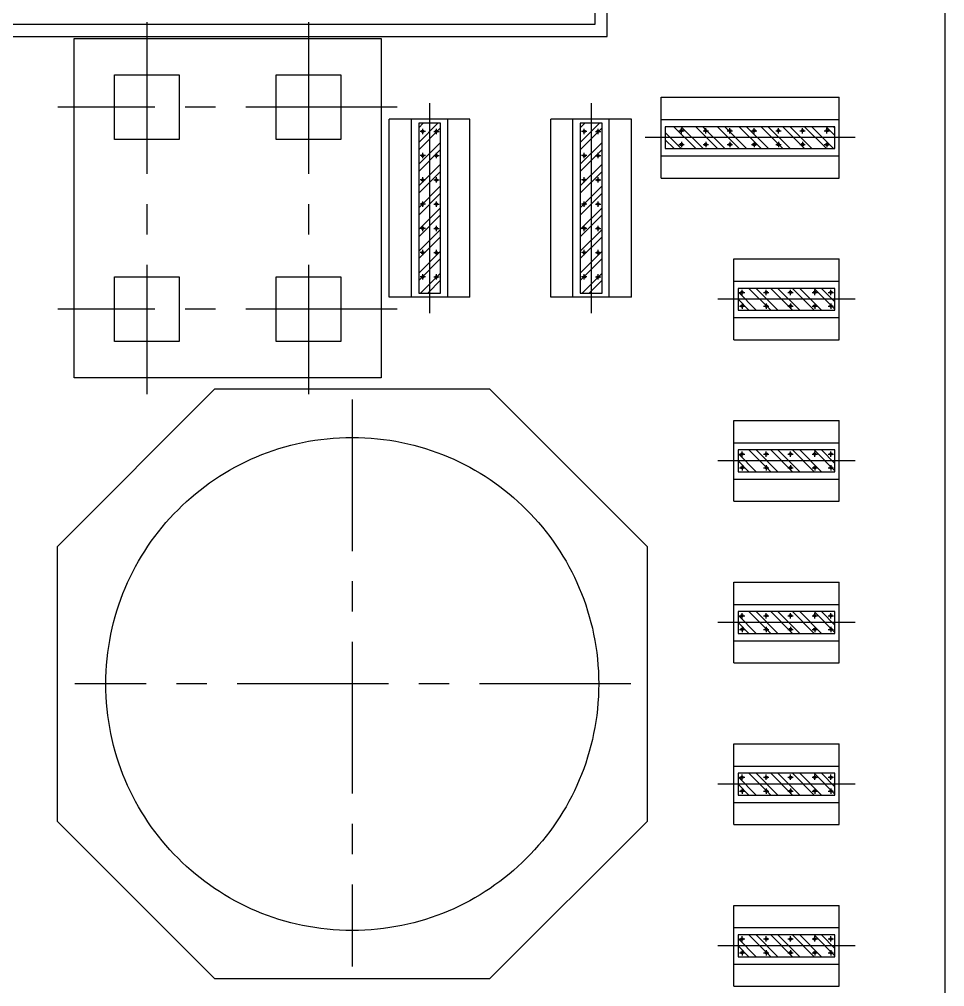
# Model space of a CAD drawing. Header units: millimetres. Extents: x 2448621 to 2484291, y -423869 to -398639.
# Drawn here: x 2480735.5 to 2481079.1, y -400999.8 to -400640.8 of the extents above; entities that cross this region are included whole.
import ezdxf

# ---------------------------------------------------------------- set-up
doc = ezdxf.new("R2010")
doc.units = ezdxf.units.MM
doc.header["$LTSCALE"] = 30
doc.linetypes.add('CENTER', pattern=[2, 1.25, -0.25, 0.25, -0.25])
doc.linetypes.add('HID', pattern=[3, 2, -1])
for name, color, linetype in [('C_CEN', 1, 'CENTER'), ('C_CONC', 3, 'Continuous'), ('SITE BOUNDARY-AP', 4, 'xxx')]:
    doc.layers.add(name, color=color, linetype=linetype)
doc.layers.add('DITCH', color=7, linetype='Continuous', lineweight=0)
doc.styles.get("Standard").update_dxf_attribs({"font": 'romans.shx', "width": 0.75, "bigfont": 'whgtxt.shx'})
doc.linetypes.add('xxx', pattern='A,0.25,-0.022286,["xxx",Standard,S=0.1,R=0,X=0,Y=-0.035957],-0.221744', length=0.49403)
pattern_1 = [(135, (897.6034, -5584.427), (-2.6940768, -2.6940768), []), (135, (897.6034, -5582.631), (-2.6940768, -2.6940768), [])]
pattern_2 = [(225, (2761.564, 1563.6816), (2.6940768, -2.6940768), []), (225, (2759.768, 1563.6816), (2.6940768, -2.6940768), [])]
pattern_3 = [(225, (2721.564, 1563.6816), (2.6940768, -2.6940768), []), (225, (2719.768, 1563.6816), (2.6940768, -2.6940768), [])]

# ---------------------------------------------------------------- blocks, each defined once
blk = doc.blocks.new('KEY PLAN_NEW')
h = blk.add_hatch()
h.set_pattern_fill('ANSI32', color=253, scale=0.4, angle=180, style=0)
h.set_pattern_definition(pattern_3)
h.paths.add_polyline_path([(-1768.68, -1049.94), (-1768.68, -1007.94), (-1774.08, -1007.94), (-1774.08, -1049.94)])
h = blk.add_hatch()
h.set_pattern_fill('ANSI32', color=253, scale=0.4, angle=180, style=0)
h.set_pattern_definition(pattern_3)
h.paths.add_polyline_path([(-1768.68, -1049.94), (-1768.68, -1007.94), (-1774.08, -1007.94), (-1774.08, -1049.94)])
h = blk.add_hatch()
h.set_pattern_fill('ANSI32', color=253, scale=0.4, angle=180, style=0)
h.set_pattern_definition(pattern_2)
h.paths.add_polyline_path([(-1728.68, -1049.94), (-1728.68, -1007.94), (-1734.08, -1007.94), (-1734.08, -1049.94)])
h = blk.add_hatch()
h.set_pattern_fill('ANSI32', color=253, scale=0.4, angle=180, style=0)
h.set_pattern_definition(pattern_2)
h.paths.add_polyline_path([(-1728.68, -1049.94), (-1728.68, -1007.94), (-1734.08, -1007.94), (-1734.08, -1049.94)])
h = blk.add_hatch()
h.set_pattern_fill('ANSI32', color=253, scale=0.4, angle=90, style=0)
h.set_pattern_definition([(135, (900.6034, -5504.427), (-2.6940768, -2.6940768), []), (135, (900.6034, -5502.631), (-2.6940768, -2.6940768), [])])
h.paths.add_polyline_path([(-1713.02, -1014.18), (-1671.02, -1014.18), (-1671.02, -1008.78), (-1713.02, -1008.78)])
h = blk.add_hatch()
h.set_pattern_fill('ANSI32', color=253, scale=0.4, angle=90, style=0)
h.set_pattern_definition([(135, (897.6034, -5544.427), (-2.6940768, -2.6940768), []), (135, (897.6034, -5542.631), (-2.6940768, -2.6940768), [])])
h.paths.add_polyline_path([(-1695.02, -1054.18), (-1671.02, -1054.18), (-1671.02, -1048.78), (-1695.02, -1048.78)])
h = blk.add_hatch()
h.set_pattern_fill('ANSI32', color=253, scale=0.4, angle=90, style=0)
h.set_pattern_definition(pattern_1)
h.paths.add_polyline_path([(-1695.02, -1094.18), (-1671.02, -1094.18), (-1671.02, -1088.78), (-1695.02, -1088.78)])
h = blk.add_hatch()
h.set_pattern_fill('ANSI32', color=253, scale=0.4, angle=90, style=0)
h.set_pattern_definition(pattern_1)
h.paths.add_polyline_path([(-1695.02, -1094.18), (-1671.02, -1094.18), (-1671.02, -1088.78), (-1695.02, -1088.78)])
h = blk.add_hatch()
h.set_pattern_fill('ANSI32', color=253, scale=0.4, angle=90, style=0)
h.set_pattern_definition([(135, (897.6034, -5624.427), (-2.6940768, -2.6940768), []), (135, (897.6034, -5622.631), (-2.6940768, -2.6940768), [])])
h.paths.add_polyline_path([(-1695.02, -1134.18), (-1671.02, -1134.18), (-1671.02, -1128.78), (-1695.02, -1128.78)])
h = blk.add_hatch()
h.set_pattern_fill('ANSI32', color=253, scale=0.4, angle=90, style=0)
h.set_pattern_definition([(135, (897.6034, -5664.427), (-2.6940768, -2.6940768), []), (135, (897.6034, -5662.631), (-2.6940768, -2.6940768), [])])
h.paths.add_polyline_path([(-1695.02, -1174.18), (-1671.02, -1174.18), (-1671.02, -1168.78), (-1695.02, -1168.78)])
h = blk.add_hatch()
h.set_pattern_fill('ANSI32', color=253, scale=0.4, angle=90, style=0)
h.set_pattern_definition([(135, (897.6034, -5704.427), (-2.6940768, -2.6940768), []), (135, (897.6034, -5702.631), (-2.6940768, -2.6940768), [])])
h.paths.add_polyline_path([(-1695.02, -1214.18), (-1671.02, -1214.18), (-1671.02, -1208.78), (-1695.02, -1208.78)])
at = {"color": 253}
for p, q in [((-1771.38, -1002.94), (-1771.38, -1054.94)), ((-1771.38, -1002.94), (-1771.38, -1054.94)), ((-1731.38, -1002.94), (-1731.38, -1054.94)), ((-1731.38, -1002.94), (-1731.38, -1054.94)), ((-1714.02, -1021.48), (-1714.02, -1001.48)), ((-1714.02, -1001.48), (-1670.02, -1001.48)), ((-1670.02, -1021.48), (-1670.02, -1001.48)), ((-1781.38, -1050.94), (-1781.38, -1006.94)), ((-1761.38, -1006.94), (-1781.38, -1006.94)), ((-1781.38, -1050.94), (-1781.38, -1006.94)), ((-1761.38, -1006.94), (-1781.38, -1006.94)), ((-1775.88, -1050.94), (-1775.88, -1006.94)), ((-1775.88, -1050.94), (-1775.88, -1006.94)), ((-1766.88, -1050.94), (-1766.88, -1006.94)), ((-1766.88, -1050.94), (-1766.88, -1006.94)), ((-1761.38, -1050.94), (-1761.38, -1006.94)), ((-1761.38, -1050.94), (-1761.38, -1006.94)), ((-1741.38, -1050.94), (-1741.38, -1006.94)), ((-1721.38, -1006.94), (-1741.38, -1006.94)), ((-1741.38, -1050.94), (-1741.38, -1006.94)), ((-1721.38, -1006.94), (-1741.38, -1006.94)), ((-1735.88, -1050.94), (-1735.88, -1006.94)), ((-1735.88, -1050.94), (-1735.88, -1006.94)), ((-1726.88, -1050.94), (-1726.88, -1006.94)), ((-1726.88, -1050.94), (-1726.88, -1006.94)), ((-1721.38, -1050.94), (-1721.38, -1006.94)), ((-1721.38, -1050.94), (-1721.38, -1006.94)), ((-1714.02, -1006.98), (-1670.02, -1006.98)), ((-1772.42, -1009.94), (-1773.74, -1009.94)), ((-1772.42, -1009.94), (-1773.74, -1009.94)), ((-1773.08, -1010.6), (-1773.08, -1009.28)), ((-1773.08, -1010.6), (-1773.08, -1009.28)), ((-1770.34, -1009.94), (-1769.02, -1009.94)), ((-1770.34, -1009.94), (-1769.02, -1009.94)), ((-1769.68, -1010.6), (-1769.68, -1009.28)), ((-1769.68, -1010.6), (-1769.68, -1009.28)), ((-1732.42, -1009.94), (-1733.74, -1009.94)), ((-1732.42, -1009.94), (-1733.74, -1009.94)), ((-1733.08, -1010.6), (-1733.08, -1009.28)), ((-1733.08, -1010.6), (-1733.08, -1009.28)), ((-1730.34, -1009.94), (-1729.02, -1009.94)), ((-1730.34, -1009.94), (-1729.02, -1009.94)), ((-1729.68, -1010.6), (-1729.68, -1009.28)), ((-1729.68, -1010.6), (-1729.68, -1009.28)), ((-1709.68, -1009.78), (-1708.36, -1009.78)), ((-1709.02, -1010.44), (-1709.02, -1009.12)), ((-1703.68, -1009.78), (-1702.36, -1009.78)), ((-1703.02, -1010.44), (-1703.02, -1009.12)), ((-1697.68, -1009.78), (-1696.36, -1009.78)), ((-1697.02, -1010.44), (-1697.02, -1009.12)), ((-1691.68, -1009.78), (-1690.36, -1009.78)), ((-1691.02, -1010.44), (-1691.02, -1009.12)), ((-1685.68, -1009.78), (-1684.36, -1009.78)), ((-1685.02, -1010.44), (-1685.02, -1009.12)), ((-1679.68, -1009.78), (-1678.36, -1009.78)), ((-1679.02, -1010.44), (-1679.02, -1009.12)), ((-1673.68, -1009.78), (-1672.36, -1009.78)), ((-1673.02, -1010.44), (-1673.02, -1009.12)), ((-1666.02, -1011.48), (-1718.02, -1011.48)), ((-1709.02, -1012.52), (-1709.02, -1013.84)), ((-1703.02, -1012.52), (-1703.02, -1013.84)), ((-1697.02, -1012.52), (-1697.02, -1013.84)), ((-1691.02, -1012.52), (-1691.02, -1013.84)), ((-1685.02, -1012.52), (-1685.02, -1013.84)), ((-1679.02, -1012.52), (-1679.02, -1013.84)), ((-1673.02, -1012.52), (-1673.02, -1013.84)), ((-1709.68, -1013.18), (-1708.36, -1013.18)), ((-1703.68, -1013.18), (-1702.36, -1013.18)), ((-1697.68, -1013.18), (-1696.36, -1013.18)), ((-1691.68, -1013.18), (-1690.36, -1013.18)), ((-1685.68, -1013.18), (-1684.36, -1013.18)), ((-1679.68, -1013.18), (-1678.36, -1013.18)), ((-1673.68, -1013.18), (-1672.36, -1013.18)), ((-1772.42, -1015.94), (-1773.74, -1015.94)), ((-1772.42, -1015.94), (-1773.74, -1015.94)), ((-1773.08, -1016.6), (-1773.08, -1015.28)), ((-1773.08, -1016.6), (-1773.08, -1015.28)), ((-1770.34, -1015.94), (-1769.02, -1015.94)), ((-1770.34, -1015.94), (-1769.02, -1015.94)), ((-1769.68, -1016.6), (-1769.68, -1015.28)), ((-1769.68, -1016.6), (-1769.68, -1015.28)), ((-1732.42, -1015.94), (-1733.74, -1015.94)), ((-1732.42, -1015.94), (-1733.74, -1015.94)), ((-1733.08, -1016.6), (-1733.08, -1015.28)), ((-1733.08, -1016.6), (-1733.08, -1015.28)), ((-1730.34, -1015.94), (-1729.02, -1015.94)), ((-1730.34, -1015.94), (-1729.02, -1015.94)), ((-1729.68, -1016.6), (-1729.68, -1015.28)), ((-1729.68, -1016.6), (-1729.68, -1015.28)), ((-1714.02, -1015.98), (-1670.02, -1015.98)), ((-1772.42, -1021.94), (-1773.74, -1021.94)), ((-1772.42, -1021.94), (-1773.74, -1021.94)), ((-1773.08, -1022.6), (-1773.08, -1021.28)), ((-1773.08, -1022.6), (-1773.08, -1021.28)), ((-1770.34, -1021.94), (-1769.02, -1021.94)), ((-1770.34, -1021.94), (-1769.02, -1021.94)), ((-1769.68, -1022.6), (-1769.68, -1021.28)), ((-1769.68, -1022.6), (-1769.68, -1021.28)), ((-1732.42, -1021.94), (-1733.74, -1021.94)), ((-1732.42, -1021.94), (-1733.74, -1021.94)), ((-1733.08, -1022.6), (-1733.08, -1021.28)), ((-1733.08, -1022.6), (-1733.08, -1021.28)), ((-1730.34, -1021.94), (-1729.02, -1021.94)), ((-1730.34, -1021.94), (-1729.02, -1021.94)), ((-1729.68, -1022.6), (-1729.68, -1021.28)), ((-1729.68, -1022.6), (-1729.68, -1021.28)), ((-1714.02, -1021.48), (-1670.02, -1021.48)), ((-1772.42, -1027.94), (-1773.74, -1027.94)), ((-1772.42, -1027.94), (-1773.74, -1027.94)), ((-1773.08, -1028.6), (-1773.08, -1027.28)), ((-1773.08, -1028.6), (-1773.08, -1027.28)), ((-1770.34, -1027.94), (-1769.02, -1027.94)), ((-1770.34, -1027.94), (-1769.02, -1027.94)), ((-1769.68, -1028.6), (-1769.68, -1027.28)), ((-1769.68, -1028.6), (-1769.68, -1027.28)), ((-1732.42, -1027.94), (-1733.74, -1027.94)), ((-1732.42, -1027.94), (-1733.74, -1027.94)), ((-1733.08, -1028.6), (-1733.08, -1027.28)), ((-1733.08, -1028.6), (-1733.08, -1027.28)), ((-1730.34, -1027.94), (-1729.02, -1027.94)), ((-1730.34, -1027.94), (-1729.02, -1027.94)), ((-1729.68, -1028.6), (-1729.68, -1027.28)), ((-1729.68, -1028.6), (-1729.68, -1027.28)), ((-1772.42, -1033.94), (-1773.74, -1033.94)), ((-1772.42, -1033.94), (-1773.74, -1033.94)), ((-1773.08, -1034.6), (-1773.08, -1033.28)), ((-1773.08, -1034.6), (-1773.08, -1033.28)), ((-1770.34, -1033.94), (-1769.02, -1033.94)), ((-1770.34, -1033.94), (-1769.02, -1033.94)), ((-1769.68, -1034.6), (-1769.68, -1033.28)), ((-1769.68, -1034.6), (-1769.68, -1033.28)), ((-1732.42, -1033.94), (-1733.74, -1033.94)), ((-1732.42, -1033.94), (-1733.74, -1033.94)), ((-1733.08, -1034.6), (-1733.08, -1033.28)), ((-1733.08, -1034.6), (-1733.08, -1033.28)), ((-1730.34, -1033.94), (-1729.02, -1033.94)), ((-1730.34, -1033.94), (-1729.02, -1033.94)), ((-1729.68, -1034.6), (-1729.68, -1033.28)), ((-1729.68, -1034.6), (-1729.68, -1033.28)), ((-1772.42, -1039.94), (-1773.74, -1039.94)), ((-1772.42, -1039.94), (-1773.74, -1039.94)), ((-1773.08, -1040.6), (-1773.08, -1039.28)), ((-1773.08, -1040.6), (-1773.08, -1039.28)), ((-1770.34, -1039.94), (-1769.02, -1039.94)), ((-1770.34, -1039.94), (-1769.02, -1039.94)), ((-1769.68, -1040.6), (-1769.68, -1039.28)), ((-1769.68, -1040.6), (-1769.68, -1039.28)), ((-1732.42, -1039.94), (-1733.74, -1039.94)), ((-1732.42, -1039.94), (-1733.74, -1039.94)), ((-1733.08, -1040.6), (-1733.08, -1039.28)), ((-1733.08, -1040.6), (-1733.08, -1039.28)), ((-1730.34, -1039.94), (-1729.02, -1039.94)), ((-1730.34, -1039.94), (-1729.02, -1039.94)), ((-1729.68, -1040.6), (-1729.68, -1039.28)), ((-1729.68, -1040.6), (-1729.68, -1039.28)), ((-1696.02, -1061.48), (-1696.02, -1041.48)), ((-1696.02, -1041.48), (-1670.02, -1041.48)), ((-1670.02, -1061.48), (-1670.02, -1041.48)), ((-1772.42, -1045.94), (-1773.74, -1045.94)), ((-1772.42, -1045.94), (-1773.74, -1045.94)), ((-1773.08, -1046.6), (-1773.08, -1045.28)), ((-1773.08, -1046.6), (-1773.08, -1045.28)), ((-1770.34, -1045.94), (-1769.02, -1045.94)), ((-1770.34, -1045.94), (-1769.02, -1045.94)), ((-1769.68, -1046.6), (-1769.68, -1045.28)), ((-1769.68, -1046.6), (-1769.68, -1045.28)), ((-1732.42, -1045.94), (-1733.74, -1045.94)), ((-1732.42, -1045.94), (-1733.74, -1045.94)), ((-1733.08, -1046.6), (-1733.08, -1045.28)), ((-1733.08, -1046.6), (-1733.08, -1045.28)), ((-1730.34, -1045.94), (-1729.02, -1045.94)), ((-1730.34, -1045.94), (-1729.02, -1045.94)), ((-1729.68, -1046.6), (-1729.68, -1045.28)), ((-1729.68, -1046.6), (-1729.68, -1045.28)), ((-1696.02, -1046.98), (-1670.02, -1046.98)), ((-1694.68, -1049.78), (-1693.36, -1049.78)), ((-1694.68, -1049.78), (-1693.36, -1049.78)), ((-1694.02, -1050.44), (-1694.02, -1049.12)), ((-1694.02, -1050.44), (-1694.02, -1049.12)), ((-1688.68, -1049.78), (-1687.36, -1049.78)), ((-1688.02, -1050.44), (-1688.02, -1049.12)), ((-1682.68, -1049.78), (-1681.36, -1049.78)), ((-1682.02, -1050.44), (-1682.02, -1049.12)), ((-1676.68, -1049.78), (-1675.36, -1049.78)), ((-1676.02, -1050.44), (-1676.02, -1049.12)), ((-1672.68, -1049.78), (-1671.36, -1049.78)), ((-1672.02, -1050.44), (-1672.02, -1049.12)), ((-1761.38, -1050.94), (-1781.38, -1050.94)), ((-1761.38, -1050.94), (-1781.38, -1050.94)), ((-1721.38, -1050.94), (-1741.38, -1050.94)), ((-1721.38, -1050.94), (-1741.38, -1050.94)), ((-1666.02, -1051.48), (-1700.02, -1051.48)), ((-1694.68, -1053.18), (-1693.36, -1053.18)), ((-1694.68, -1053.18), (-1693.36, -1053.18)), ((-1694.02, -1052.52), (-1694.02, -1053.84)), ((-1694.02, -1052.52), (-1694.02, -1053.84)), ((-1688.68, -1053.18), (-1687.36, -1053.18)), ((-1688.02, -1052.52), (-1688.02, -1053.84)), ((-1682.68, -1053.18), (-1681.36, -1053.18)), ((-1682.02, -1052.52), (-1682.02, -1053.84)), ((-1676.68, -1053.18), (-1675.36, -1053.18)), ((-1676.02, -1052.52), (-1676.02, -1053.84)), ((-1672.68, -1053.18), (-1671.36, -1053.18)), ((-1672.02, -1052.52), (-1672.02, -1053.84)), ((-1696.02, -1055.98), (-1670.02, -1055.98)), ((-1696.02, -1061.48), (-1670.02, -1061.48)), ((-1696.02, -1101.48), (-1696.02, -1081.48)), ((-1696.02, -1081.48), (-1670.02, -1081.48)), ((-1696.02, -1101.48), (-1696.02, -1081.48)), ((-1696.02, -1081.48), (-1670.02, -1081.48)), ((-1670.02, -1101.48), (-1670.02, -1081.48)), ((-1670.02, -1101.48), (-1670.02, -1081.48)), ((-1696.02, -1086.98), (-1670.02, -1086.98)), ((-1696.02, -1086.98), (-1670.02, -1086.98)), ((-1694.02, -1090.44), (-1694.02, -1089.12)), ((-1694.02, -1090.44), (-1694.02, -1089.12)), ((-1694.02, -1090.44), (-1694.02, -1089.12)), ((-1694.02, -1090.44), (-1694.02, -1089.12)), ((-1688.02, -1090.44), (-1688.02, -1089.12)), ((-1688.02, -1090.44), (-1688.02, -1089.12)), ((-1682.02, -1090.44), (-1682.02, -1089.12)), ((-1682.02, -1090.44), (-1682.02, -1089.12)), ((-1676.02, -1090.44), (-1676.02, -1089.12)), ((-1676.02, -1090.44), (-1676.02, -1089.12)), ((-1672.02, -1090.44), (-1672.02, -1089.12)), ((-1672.02, -1090.44), (-1672.02, -1089.12)), ((-1666.02, -1091.48), (-1700.02, -1091.48)), ((-1666.02, -1091.48), (-1700.02, -1091.48)), ((-1694.68, -1089.78), (-1693.36, -1089.78)), ((-1694.68, -1089.78), (-1693.36, -1089.78)), ((-1694.68, -1089.78), (-1693.36, -1089.78)), ((-1694.68, -1089.78), (-1693.36, -1089.78)), ((-1688.68, -1089.78), (-1687.36, -1089.78)), ((-1688.68, -1089.78), (-1687.36, -1089.78)), ((-1682.68, -1089.78), (-1681.36, -1089.78)), ((-1682.68, -1089.78), (-1681.36, -1089.78)), ((-1676.68, -1089.78), (-1675.36, -1089.78)), ((-1676.68, -1089.78), (-1675.36, -1089.78)), ((-1672.68, -1089.78), (-1671.36, -1089.78)), ((-1672.68, -1089.78), (-1671.36, -1089.78)), ((-1694.68, -1093.18), (-1693.36, -1093.18)), ((-1694.68, -1093.18), (-1693.36, -1093.18)), ((-1694.68, -1093.18), (-1693.36, -1093.18)), ((-1694.68, -1093.18), (-1693.36, -1093.18)), ((-1694.02, -1092.52), (-1694.02, -1093.84)), ((-1694.02, -1092.52), (-1694.02, -1093.84)), ((-1694.02, -1092.52), (-1694.02, -1093.84)), ((-1694.02, -1092.52), (-1694.02, -1093.84)), ((-1688.68, -1093.18), (-1687.36, -1093.18)), ((-1688.68, -1093.18), (-1687.36, -1093.18)), ((-1688.02, -1092.52), (-1688.02, -1093.84)), ((-1688.02, -1092.52), (-1688.02, -1093.84)), ((-1682.68, -1093.18), (-1681.36, -1093.18)), ((-1682.68, -1093.18), (-1681.36, -1093.18)), ((-1682.02, -1092.52), (-1682.02, -1093.84)), ((-1682.02, -1092.52), (-1682.02, -1093.84)), ((-1676.68, -1093.18), (-1675.36, -1093.18)), ((-1676.68, -1093.18), (-1675.36, -1093.18)), ((-1676.02, -1092.52), (-1676.02, -1093.84)), ((-1676.02, -1092.52), (-1676.02, -1093.84)), ((-1672.68, -1093.18), (-1671.36, -1093.18)), ((-1672.68, -1093.18), (-1671.36, -1093.18)), ((-1672.02, -1092.52), (-1672.02, -1093.84)), ((-1672.02, -1092.52), (-1672.02, -1093.84)), ((-1696.02, -1095.98), (-1670.02, -1095.98)), ((-1696.02, -1095.98), (-1670.02, -1095.98)), ((-1696.02, -1101.48), (-1670.02, -1101.48)), ((-1696.02, -1101.48), (-1670.02, -1101.48)), ((-1696.02, -1141.48), (-1696.02, -1121.48)), ((-1696.02, -1121.48), (-1670.02, -1121.48)), ((-1670.02, -1141.48), (-1670.02, -1121.48)), ((-1696.02, -1126.98), (-1670.02, -1126.98)), ((-1694.68, -1129.78), (-1693.36, -1129.78)), ((-1694.68, -1129.78), (-1693.36, -1129.78)), ((-1694.02, -1130.44), (-1694.02, -1129.12)), ((-1694.02, -1130.44), (-1694.02, -1129.12)), ((-1688.68, -1129.78), (-1687.36, -1129.78)), ((-1688.02, -1130.44), (-1688.02, -1129.12)), ((-1682.68, -1129.78), (-1681.36, -1129.78)), ((-1682.02, -1130.44), (-1682.02, -1129.12)), ((-1676.68, -1129.78), (-1675.36, -1129.78)), ((-1676.02, -1130.44), (-1676.02, -1129.12)), ((-1672.68, -1129.78), (-1671.36, -1129.78)), ((-1672.02, -1130.44), (-1672.02, -1129.12)), ((-1666.02, -1131.48), (-1700.02, -1131.48)), ((-1694.68, -1133.18), (-1693.36, -1133.18)), ((-1694.68, -1133.18), (-1693.36, -1133.18)), ((-1694.02, -1132.52), (-1694.02, -1133.84)), ((-1694.02, -1132.52), (-1694.02, -1133.84)), ((-1688.68, -1133.18), (-1687.36, -1133.18)), ((-1688.02, -1132.52), (-1688.02, -1133.84)), ((-1682.68, -1133.18), (-1681.36, -1133.18)), ((-1682.02, -1132.52), (-1682.02, -1133.84)), ((-1676.68, -1133.18), (-1675.36, -1133.18)), ((-1676.02, -1132.52), (-1676.02, -1133.84)), ((-1672.68, -1133.18), (-1671.36, -1133.18)), ((-1672.02, -1132.52), (-1672.02, -1133.84)), ((-1696.02, -1135.98), (-1670.02, -1135.98)), ((-1696.02, -1141.48), (-1670.02, -1141.48)), ((-1696.02, -1181.48), (-1696.02, -1161.48)), ((-1696.02, -1161.48), (-1670.02, -1161.48)), ((-1670.02, -1181.48), (-1670.02, -1161.48)), ((-1696.02, -1166.98), (-1670.02, -1166.98)), ((-1694.68, -1169.78), (-1693.36, -1169.78)), ((-1694.68, -1169.78), (-1693.36, -1169.78)), ((-1694.02, -1170.44), (-1694.02, -1169.12)), ((-1694.02, -1170.44), (-1694.02, -1169.12)), ((-1688.68, -1169.78), (-1687.36, -1169.78)), ((-1688.02, -1170.44), (-1688.02, -1169.12)), ((-1682.68, -1169.78), (-1681.36, -1169.78)), ((-1682.02, -1170.44), (-1682.02, -1169.12)), ((-1676.68, -1169.78), (-1675.36, -1169.78)), ((-1676.02, -1170.44), (-1676.02, -1169.12)), ((-1672.68, -1169.78), (-1671.36, -1169.78)), ((-1672.02, -1170.44), (-1672.02, -1169.12)), ((-1666.02, -1171.48), (-1700.02, -1171.48)), ((-1694.02, -1172.52), (-1694.02, -1173.84)), ((-1694.02, -1172.52), (-1694.02, -1173.84)), ((-1688.02, -1172.52), (-1688.02, -1173.84)), ((-1682.02, -1172.52), (-1682.02, -1173.84)), ((-1676.02, -1172.52), (-1676.02, -1173.84)), ((-1672.02, -1172.52), (-1672.02, -1173.84)), ((-1694.68, -1173.18), (-1693.36, -1173.18)), ((-1694.68, -1173.18), (-1693.36, -1173.18)), ((-1688.68, -1173.18), (-1687.36, -1173.18)), ((-1682.68, -1173.18), (-1681.36, -1173.18)), ((-1676.68, -1173.18), (-1675.36, -1173.18)), ((-1672.68, -1173.18), (-1671.36, -1173.18)), ((-1696.02, -1175.98), (-1670.02, -1175.98)), ((-1696.02, -1181.48), (-1670.02, -1181.48)), ((-1696.02, -1221.48), (-1696.02, -1201.48)), ((-1696.02, -1201.48), (-1670.02, -1201.48)), ((-1670.02, -1221.48), (-1670.02, -1201.48)), ((-1696.02, -1206.98), (-1670.02, -1206.98)), ((-1694.68, -1209.78), (-1693.36, -1209.78)), ((-1694.68, -1209.78), (-1693.36, -1209.78)), ((-1694.02, -1210.44), (-1694.02, -1209.12)), ((-1694.02, -1210.44), (-1694.02, -1209.12)), ((-1688.68, -1209.78), (-1687.36, -1209.78)), ((-1688.02, -1210.44), (-1688.02, -1209.12)), ((-1682.68, -1209.78), (-1681.36, -1209.78)), ((-1682.02, -1210.44), (-1682.02, -1209.12)), ((-1676.68, -1209.78), (-1675.36, -1209.78)), ((-1676.02, -1210.44), (-1676.02, -1209.12)), ((-1672.68, -1209.78), (-1671.36, -1209.78)), ((-1672.02, -1210.44), (-1672.02, -1209.12)), ((-1666.02, -1211.48), (-1700.02, -1211.48)), ((-1694.68, -1213.18), (-1693.36, -1213.18)), ((-1694.68, -1213.18), (-1693.36, -1213.18)), ((-1694.02, -1212.52), (-1694.02, -1213.84)), ((-1694.02, -1212.52), (-1694.02, -1213.84)), ((-1688.68, -1213.18), (-1687.36, -1213.18)), ((-1688.02, -1212.52), (-1688.02, -1213.84)), ((-1682.68, -1213.18), (-1681.36, -1213.18)), ((-1682.02, -1212.52), (-1682.02, -1213.84)), ((-1676.68, -1213.18), (-1675.36, -1213.18)), ((-1676.02, -1212.52), (-1676.02, -1213.84)), ((-1672.68, -1213.18), (-1671.36, -1213.18)), ((-1672.02, -1212.52), (-1672.02, -1213.84)), ((-1696.02, -1215.98), (-1670.02, -1215.98)), ((-1696.02, -1221.48), (-1670.02, -1221.48))]:
    blk.add_line(p, q, dxfattribs=at)
for points in [[(-1768.68, -1049.94), (-1768.68, -1007.94), (-1774.08, -1007.94), (-1774.08, -1049.94)], [(-1768.68, -1049.94), (-1768.68, -1007.94), (-1774.08, -1007.94), (-1774.08, -1049.94)], [(-1728.68, -1049.94), (-1728.68, -1007.94), (-1734.08, -1007.94), (-1734.08, -1049.94)], [(-1728.68, -1049.94), (-1728.68, -1007.94), (-1734.08, -1007.94), (-1734.08, -1049.94)], [(-1713.02, -1014.18), (-1671.02, -1014.18), (-1671.02, -1008.78), (-1713.02, -1008.78)], [(-1695.02, -1054.18), (-1671.02, -1054.18), (-1671.02, -1048.78), (-1695.02, -1048.78)], [(-1695.02, -1094.18), (-1671.02, -1094.18), (-1671.02, -1088.78), (-1695.02, -1088.78)], [(-1695.02, -1094.18), (-1671.02, -1094.18), (-1671.02, -1088.78), (-1695.02, -1088.78)], [(-1695.02, -1134.18), (-1671.02, -1134.18), (-1671.02, -1128.78), (-1695.02, -1128.78)], [(-1695.02, -1174.18), (-1671.02, -1174.18), (-1671.02, -1168.78), (-1695.02, -1168.78)], [(-1695.02, -1214.18), (-1671.02, -1214.18), (-1671.02, -1208.78), (-1695.02, -1208.78)]]:
    blk.add_lwpolyline(points, close=True, dxfattribs=at)
for centre in [(-1773.08, -1009.94), (-1773.08, -1009.94), (-1769.68, -1009.94), (-1769.68, -1009.94), (-1733.08, -1009.94), (-1733.08, -1009.94), (-1729.68, -1009.94), (-1729.68, -1009.94), (-1709.02, -1009.78), (-1703.02, -1009.78), (-1697.02, -1009.78), (-1691.02, -1009.78), (-1685.02, -1009.78), (-1679.02, -1009.78), (-1673.02, -1009.78), (-1709.02, -1013.18), (-1703.02, -1013.18), (-1697.02, -1013.18), (-1691.02, -1013.18), (-1685.02, -1013.18), (-1679.02, -1013.18), (-1673.02, -1013.18), (-1773.08, -1015.94), (-1773.08, -1015.94), (-1769.68, -1015.94), (-1769.68, -1015.94), (-1733.08, -1015.94), (-1733.08, -1015.94), (-1729.68, -1015.94), (-1729.68, -1015.94), (-1773.08, -1021.94), (-1773.08, -1021.94), (-1769.68, -1021.94), (-1769.68, -1021.94), (-1733.08, -1021.94), (-1733.08, -1021.94), (-1729.68, -1021.94), (-1729.68, -1021.94), (-1773.08, -1027.94), (-1773.08, -1027.94), (-1769.68, -1027.94), (-1769.68, -1027.94), (-1733.08, -1027.94), (-1733.08, -1027.94), (-1729.68, -1027.94), (-1729.68, -1027.94), (-1773.08, -1033.94), (-1773.08, -1033.94), (-1769.68, -1033.94), (-1769.68, -1033.94), (-1733.08, -1033.94), (-1733.08, -1033.94), (-1729.68, -1033.94), (-1729.68, -1033.94), (-1773.08, -1039.94), (-1773.08, -1039.94), (-1769.68, -1039.94), (-1769.68, -1039.94), (-1733.08, -1039.94), (-1733.08, -1039.94), (-1729.68, -1039.94), (-1729.68, -1039.94), (-1773.08, -1045.94), (-1773.08, -1045.94), (-1769.68, -1045.94), (-1769.68, -1045.94), (-1733.08, -1045.94), (-1733.08, -1045.94), (-1729.68, -1045.94), (-1729.68, -1045.94), (-1694.02, -1049.78), (-1694.02, -1049.78), (-1688.02, -1049.78), (-1682.02, -1049.78), (-1676.02, -1049.78), (-1672.02, -1049.78), (-1694.02, -1053.18), (-1694.02, -1053.18), (-1688.02, -1053.18), (-1682.02, -1053.18), (-1676.02, -1053.18), (-1672.02, -1053.18), (-1694.02, -1089.78), (-1694.02, -1089.78), (-1694.02, -1089.78), (-1694.02, -1089.78), (-1688.02, -1089.78), (-1688.02, -1089.78), (-1682.02, -1089.78), (-1682.02, -1089.78), (-1676.02, -1089.78), (-1676.02, -1089.78), (-1672.02, -1089.78), (-1672.02, -1089.78), (-1694.02, -1093.18), (-1694.02, -1093.18), (-1694.02, -1093.18), (-1694.02, -1093.18), (-1688.02, -1093.18), (-1688.02, -1093.18), (-1682.02, -1093.18), (-1682.02, -1093.18), (-1676.02, -1093.18), (-1676.02, -1093.18), (-1672.02, -1093.18), (-1672.02, -1093.18), (-1694.02, -1129.78), (-1694.02, -1129.78), (-1688.02, -1129.78), (-1682.02, -1129.78), (-1676.02, -1129.78), (-1672.02, -1129.78), (-1694.02, -1133.18), (-1694.02, -1133.18), (-1688.02, -1133.18), (-1682.02, -1133.18), (-1676.02, -1133.18), (-1672.02, -1133.18), (-1694.02, -1169.78), (-1694.02, -1169.78), (-1688.02, -1169.78), (-1682.02, -1169.78), (-1676.02, -1169.78), (-1672.02, -1169.78), (-1694.02, -1173.18), (-1694.02, -1173.18), (-1688.02, -1173.18), (-1682.02, -1173.18), (-1676.02, -1173.18), (-1672.02, -1173.18), (-1694.02, -1209.78), (-1694.02, -1209.78), (-1688.02, -1209.78), (-1682.02, -1209.78), (-1676.02, -1209.78), (-1672.02, -1209.78), (-1694.02, -1213.18), (-1694.02, -1213.18), (-1688.02, -1213.18), (-1682.02, -1213.18), (-1676.02, -1213.18), (-1672.02, -1213.18)]:
    blk.add_circle(centre, 0.3, dxfattribs=at)
at = {"layer": 'C_CEN', "color": 253}
for p, q in [((-1841.38, -982.94), (-1841.38, -1074.94)), ((-1801.38, -982.94), (-1801.38, -1074.94)), ((-1779.38, -1003.94), (-1863.38, -1003.94)), ((-1779.38, -1053.94), (-1863.38, -1053.94)), ((-1721.54, -1146.68), (-1859.19, -1146.68))]:
    blk.add_line(p, q, dxfattribs=at)
at = {"layer": 'C_CEN', "color": 253, "linetype": 'CENTER'}
blk.add_line((-1790.52, -1076.28), (-1790.52, -1216.57), dxfattribs=at)
at = {"layer": 'C_CONC', "color": 253}
for points in [[(-1859.38, -986.94), (-1783.38, -986.94), (-1783.38, -1070.94), (-1859.38, -1070.94)], [(-1849.38, -1011.94), (-1849.38, -995.94), (-1833.38, -995.94), (-1833.38, -1011.94)], [(-1809.38, -1011.94), (-1809.38, -995.94), (-1793.38, -995.94), (-1793.38, -1011.94)], [(-1849.38, -1061.94), (-1849.38, -1045.94), (-1833.38, -1045.94), (-1833.38, -1061.94)], [(-1809.38, -1061.94), (-1809.38, -1045.94), (-1793.38, -1045.94), (-1793.38, -1061.94)]]:
    blk.add_lwpolyline(points, close=True, dxfattribs=at)
at = {"layer": 'C_CONC', "color": 253, "ltscale": 0.1}
blk.add_lwpolyline([(-1863.52, -1112.68), (-1824.52, -1073.68), (-1756.52, -1073.68), (-1717.52, -1112.68), (-1717.52, -1180.68), (-1756.52, -1219.68), (-1824.52, -1219.68), (-1863.52, -1180.68), (-1863.52, -1112.68)], dxfattribs=at)
at = {"layer": 'C_CONC', "color": 253, "linetype": 'HID', "ltscale": 10}
blk.add_circle((-1790.52, -1146.68), 61, dxfattribs=at)
at = {"layer": 'DITCH', "color": 253, "lineweight": -3}
for p, q in [((-1727.42, -986.42), (-1727.42, -970.42)), ((-1730.42, -983.42), (-1730.42, -973.42)), ((-2885.31, -983.42), (-1730.42, -983.42)), ((-2885.31, -986.42), (-1727.42, -986.42))]:
    blk.add_line(p, q, dxfattribs=at)
at = {"layer": 'SITE BOUNDARY-AP', "color": 253, "linetype": 'Continuous', "ltscale": 10000, "flags": 128}
blk.add_lwpolyline([(-1643.86, -492.17), (-1643.86, -1363.13)], dxfattribs=at)

msp = doc.modelspace()

# ---------------------------------------------------------------- block references
at = {"xscale": 1.5, "yscale": 1.5, "zscale": 1.5}
msp.add_blockref('KEY PLAN_NEW', (2483544.88, -399167.45), dxfattribs=at)

doc.saveas('drawing.dxf')
